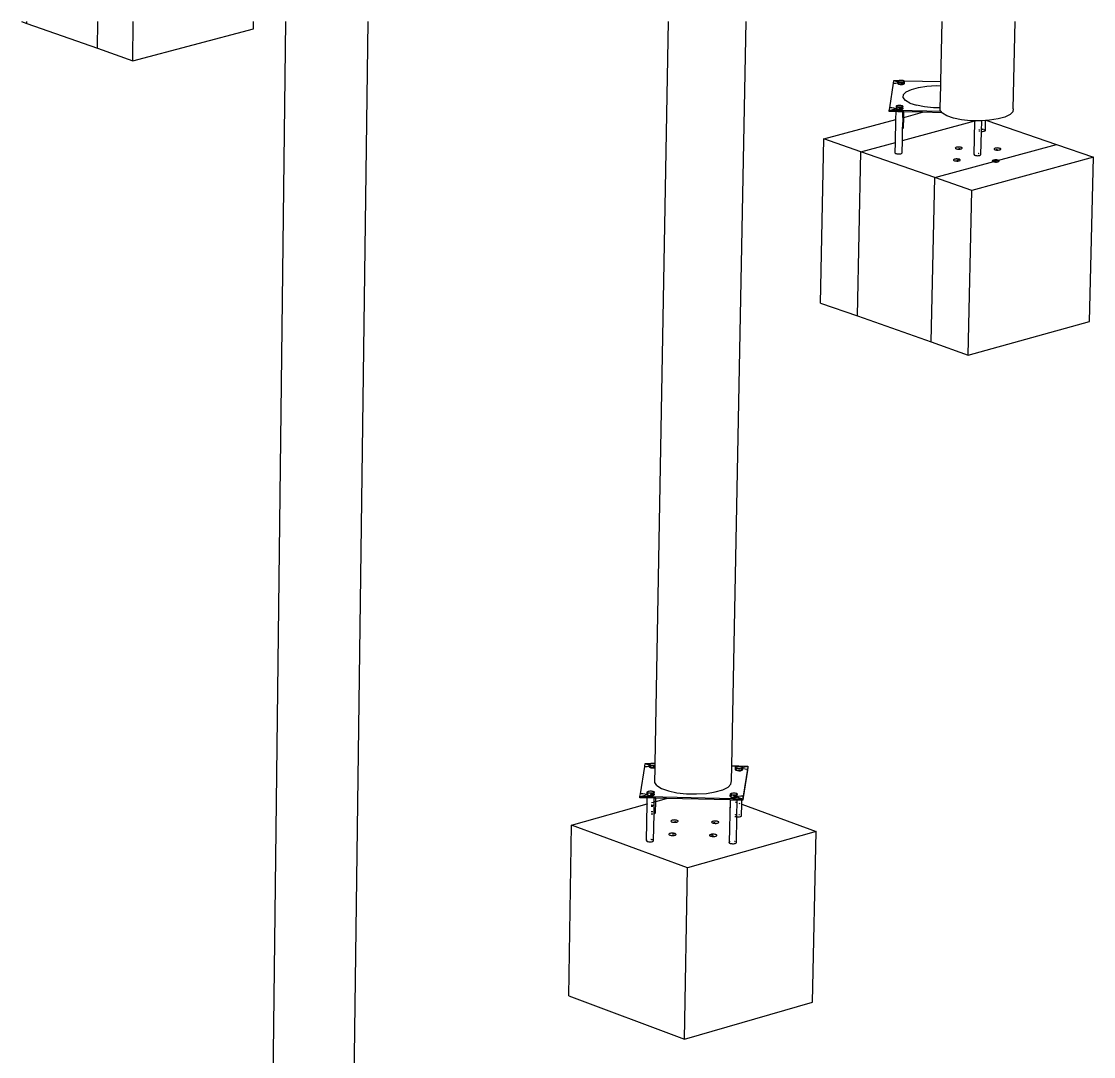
# Model space of a CAD drawing. Header units: inches. Extents: x -1925 to 2960, y -1726 to 1726.
# Drawn here: x 75.1 to 241.3, y 1565.5 to 1726 of the extents above; entities that cross this region are included whole.
import ezdxf

# ---------------------------------------------------------------- set-up
doc = ezdxf.new("R2010")
doc.units = ezdxf.units.IN
doc.header["$MEASUREMENT"] = 0

msp = doc.modelspace()

# ---------------------------------------------------------------- linework, layer by layer
for p, q in [((75.09, 1726.03), (75.93, 1725.73)), ((75.93, 1725.73), (75.93, 1726.03)), ((75.93, 1725.73), (86.87, 1721.87)), ((86.87, 1721.87), (86.91, 1726.03)), ((92.36, 1719.94), (92.42, 1726.03)), ((111.06, 1724.89), (111.08, 1726.03)), ((113.35, 1500.14), (116.05, 1726.03)), ((125.85, 1499.77), (128.85, 1726.03)), ((173.31, 1610.98), (175.39, 1726.03)), ((185.19, 1610.64), (187.41, 1726.03)), ((217.61, 1716.69), (217.82, 1726.03)), ((228.81, 1712.46), (229.13, 1726.03)), ((92.36, 1719.94), (111.06, 1724.89)), ((86.87, 1721.87), (92.36, 1719.94)), ((210.26, 1716.46), (210.33, 1716.87)), ((210.33, 1716.87), (211, 1716.85)), ((210.33, 1716.87), (211.2, 1716.56)), ((210.93, 1716.5), (210.94, 1716.78)), ((210.94, 1716.78), (210.96, 1716.82)), ((210.95, 1716.74), (210.94, 1716.78)), ((210.96, 1716.82), (211, 1716.85)), ((211, 1716.85), (211.02, 1716.86)), ((211.02, 1716.86), (211.1, 1716.89)), ((211.1, 1716.89), (211.21, 1716.91)), ((211.21, 1716.91), (211.34, 1716.93)), ((211.34, 1716.93), (211.47, 1716.93)), ((211.47, 1716.93), (211.6, 1716.92)), ((211.6, 1716.92), (211.72, 1716.9)), ((211.72, 1716.9), (211.82, 1716.87)), ((211.82, 1716.87), (211.9, 1716.84)), ((211.9, 1716.84), (211.91, 1716.83)), ((211.91, 1716.83), (217.61, 1716.69)), ((211.91, 1716.83), (211.95, 1716.8)), ((211.95, 1716.8), (211.96, 1716.76)), ((209.68, 1712.64), (210.26, 1716.46)), ((210.26, 1716.46), (210.61, 1716.46)), ((210.61, 1716.46), (210.93, 1716.5)), ((210.93, 1716.47), (210.91, 1716.43)), ((210.93, 1716.46), (210.91, 1716.42)), ((210.91, 1716.42), (210.92, 1716.38)), ((210.92, 1716.38), (210.97, 1716.34)), ((210.99, 1716.51), (210.93, 1716.47)), ((210.99, 1716.5), (210.93, 1716.47)), ((210.93, 1716.5), (210.94, 1716.5)), ((210.93, 1716.46), (210.93, 1716.5)), ((210.93, 1716.43), (210.95, 1716.47)), ((210.93, 1716.47), (210.93, 1716.46)), ((210.93, 1716.43), (210.93, 1716.46)), ((210.94, 1716.39), (210.93, 1716.43)), ((210.94, 1716.5), (211.02, 1716.51)), ((210.98, 1716.35), (210.94, 1716.39)), ((210.99, 1716.7), (210.95, 1716.74)), ((210.95, 1716.47), (211.01, 1716.51)), ((210.97, 1716.34), (211.05, 1716.31)), ((211.06, 1716.32), (210.98, 1716.35)), ((211.07, 1716.67), (210.99, 1716.7)), ((211.08, 1716.54), (210.99, 1716.51)), ((211.02, 1716.51), (210.99, 1716.5)), ((211.01, 1716.51), (211.04, 1716.52)), ((211.08, 1716.54), (211.02, 1716.51)), ((211.02, 1716.51), (211.04, 1716.52)), ((211.04, 1716.52), (211.23, 1716.56)), ((211.04, 1716.52), (211.09, 1716.54)), ((211.05, 1716.31), (211.15, 1716.28)), ((211.16, 1716.29), (211.06, 1716.32)), ((211.17, 1716.64), (211.07, 1716.67)), ((211.19, 1716.56), (211.08, 1716.54)), ((211.2, 1716.56), (211.08, 1716.54)), ((211.09, 1716.54), (211.2, 1716.56)), ((211.15, 1716.28), (211.28, 1716.26)), ((211.28, 1716.27), (211.16, 1716.29)), ((211.29, 1716.62), (211.17, 1716.64)), ((211.2, 1716.56), (211.19, 1716.56)), ((211.33, 1716.58), (211.2, 1716.56)), ((211.2, 1716.56), (211.21, 1716.56)), ((211.2, 1716.56), (211.2, 1716.56)), ((211.2, 1716.56), (211.21, 1716.56)), ((211.21, 1716.56), (211.25, 1716.56)), ((211.21, 1716.56), (211.22, 1716.56)), ((211.23, 1716.56), (211.25, 1716.56)), ((211.25, 1716.56), (211.4, 1716.62)), ((211.25, 1716.56), (211.32, 1716.57)), ((211.42, 1716.26), (211.28, 1716.27)), ((211.28, 1716.26), (211.41, 1716.25)), ((211.4, 1716.62), (211.29, 1716.62)), ((211.32, 1716.57), (211.46, 1716.57)), ((211.46, 1716.58), (211.33, 1716.58)), ((211.42, 1716.62), (211.4, 1716.62)), ((211.41, 1716.25), (211.42, 1716.26)), ((211.41, 1716.26), (211.55, 1716.26)), ((211.56, 1716.62), (211.42, 1716.62)), ((211.42, 1716.26), (211.44, 1716.41)), ((211.55, 1716.26), (211.42, 1716.26)), ((211.82, 1716.52), (211.44, 1716.42)), ((211.44, 1716.41), (211.95, 1716.4)), ((211.6, 1716.57), (211.46, 1716.58)), ((211.6, 1716.56), (211.46, 1716.57)), ((211.67, 1716.28), (211.55, 1716.26)), ((211.55, 1716.26), (211.68, 1716.27)), ((211.68, 1716.63), (211.56, 1716.62)), ((211.72, 1716.55), (211.6, 1716.57)), ((211.6, 1716.56), (211.72, 1716.55)), ((211.78, 1716.3), (211.67, 1716.28)), ((211.79, 1716.65), (211.68, 1716.63)), ((211.68, 1716.27), (211.8, 1716.29)), ((211.72, 1716.55), (211.72, 1716.55)), ((211.72, 1716.55), (211.82, 1716.52)), ((211.82, 1716.52), (211.72, 1716.55)), ((211.83, 1716.52), (211.72, 1716.55)), ((211.87, 1716.33), (211.78, 1716.3)), ((211.88, 1716.68), (211.79, 1716.65)), ((211.8, 1716.29), (211.88, 1716.33)), ((211.82, 1716.52), (211.89, 1716.48)), ((211.83, 1716.52), (211.82, 1716.52)), ((211.82, 1716.52), (211.82, 1716.52)), ((211.83, 1716.52), (211.82, 1716.52)), ((211.91, 1716.48), (211.83, 1716.52)), ((211.91, 1716.49), (211.83, 1716.52)), ((211.93, 1716.37), (211.87, 1716.33)), ((211.93, 1716.72), (211.88, 1716.68)), ((211.88, 1716.33), (211.94, 1716.36)), ((211.89, 1716.48), (211.94, 1716.45)), ((211.96, 1716.45), (211.91, 1716.49)), ((211.95, 1716.45), (211.91, 1716.48)), ((211.96, 1716.76), (211.93, 1716.72)), ((211.95, 1716.4), (211.93, 1716.37)), ((211.94, 1716.45), (211.95, 1716.41)), ((211.94, 1716.36), (211.96, 1716.4)), ((211.95, 1716.45), (211.96, 1716.76)), ((211.96, 1716.44), (211.95, 1716.45)), ((211.95, 1716.41), (211.95, 1716.45)), ((211.95, 1716.41), (211.95, 1716.4)), ((211.95, 1716.4), (211.96, 1716.4)), ((211.97, 1716.4), (211.96, 1716.45)), ((211.97, 1716.4), (211.96, 1716.44)), ((211.96, 1716.4), (211.97, 1716.4)), ((211.96, 1716.4), (211.97, 1716.4)), ((211.97, 1716.4), (211.97, 1716.4)), ((211.97, 1716.4), (211.97, 1716.4)), ((212.25, 1715.11), (213.04, 1715.48)), ((213.04, 1715.48), (214.12, 1715.78)), ((214.12, 1715.78), (215.42, 1715.98)), ((215.42, 1715.98), (216.86, 1716.07)), ((216.86, 1716.07), (217.59, 1716.06)), ((217.51, 1712.61), (217.59, 1716.06)), ((217.59, 1716.06), (217.61, 1716.69)), ((211.77, 1714.22), (211.82, 1714.68)), ((212.11, 1713.78), (211.77, 1714.22)), ((211.82, 1714.68), (212.25, 1715.11)), ((212.8, 1713.37), (212.11, 1713.78)), ((209.61, 1712.06), (209.62, 1712.23)), ((210.68, 1712.04), (209.61, 1712.06)), ((209.62, 1712.23), (209.68, 1712.64)), ((209.62, 1712.23), (210.6, 1712.5)), ((210.95, 1712.2), (209.62, 1712.23)), ((210.02, 1712.62), (209.68, 1712.64)), ((210.34, 1712.57), (210.02, 1712.62)), ((210.61, 1712.5), (210.34, 1712.57)), ((210.81, 1712.41), (210.61, 1712.5)), ((210.65, 1710.83), (210.68, 1712.04)), ((210.95, 1712.03), (210.68, 1712.04)), ((210.71, 1712.58), (210.69, 1712.54)), ((210.71, 1712.57), (210.69, 1712.53)), ((210.69, 1712.53), (210.7, 1712.49)), ((210.7, 1712.49), (210.75, 1712.45)), ((210.71, 1712.9), (210.74, 1712.94)), ((210.73, 1712.85), (210.71, 1712.9)), ((210.71, 1712.57), (210.71, 1712.9)), ((210.77, 1712.62), (210.71, 1712.58)), ((210.77, 1712.61), (210.71, 1712.58)), ((210.71, 1712.54), (210.73, 1712.58)), ((210.71, 1712.58), (210.71, 1712.57)), ((210.71, 1712.54), (210.71, 1712.57)), ((210.72, 1712.5), (210.71, 1712.54)), ((210.76, 1712.46), (210.72, 1712.5)), ((210.77, 1712.82), (210.73, 1712.85)), ((210.73, 1712.58), (210.79, 1712.62)), ((210.74, 1712.94), (210.79, 1712.97)), ((210.75, 1712.45), (210.83, 1712.42)), ((210.84, 1712.43), (210.76, 1712.46)), ((210.85, 1712.78), (210.77, 1712.82)), ((210.84, 1712.65), (210.77, 1712.62)), ((210.84, 1712.64), (210.77, 1712.61)), ((210.79, 1712.97), (210.88, 1713)), ((210.79, 1712.62), (210.84, 1712.64)), ((210.92, 1712.31), (210.81, 1712.41)), ((210.83, 1712.42), (210.93, 1712.39)), ((210.84, 1712.43), (210.94, 1712.4)), ((210.95, 1712.75), (210.85, 1712.78)), ((210.88, 1713), (210.99, 1713.02)), ((210.95, 1712.2), (210.92, 1712.31)), ((210.93, 1712.39), (211.06, 1712.37)), ((211.06, 1712.38), (210.94, 1712.4)), ((211.07, 1712.73), (210.95, 1712.75)), ((210.97, 1712.67), (210.95, 1712.66)), ((210.95, 1712.66), (210.98, 1712.67)), ((210.97, 1712.67), (210.95, 1712.67)), ((210.95, 1712.03), (210.95, 1712.2)), ((217.66, 1712.04), (210.95, 1712.2)), ((211.74, 1712.01), (210.95, 1712.03)), ((210.98, 1712.68), (210.97, 1712.67)), ((210.98, 1712.67), (210.97, 1712.67)), ((211.11, 1712.69), (210.98, 1712.68)), ((210.99, 1712.67), (210.98, 1712.67)), ((210.99, 1713.02), (211.12, 1713.04)), ((211.1, 1712.68), (210.99, 1712.67)), ((211.19, 1712.37), (211.06, 1712.38)), ((211.06, 1712.37), (211.19, 1712.36)), ((211.2, 1712.73), (211.07, 1712.73)), ((211.24, 1712.68), (211.1, 1712.68)), ((211.24, 1712.69), (211.11, 1712.69)), ((211.12, 1713.04), (211.25, 1713.04)), ((211.19, 1712.37), (211.22, 1712.52)), ((211.33, 1712.37), (211.19, 1712.37)), ((211.19, 1712.37), (211.33, 1712.37)), ((211.19, 1712.36), (211.33, 1712.36)), ((211.34, 1712.73), (211.2, 1712.73)), ((211.24, 1712.68), (211.22, 1712.52)), ((211.6, 1712.63), (211.22, 1712.53)), ((211.65, 1712.51), (211.22, 1712.52)), ((211.38, 1712.68), (211.24, 1712.69)), ((211.24, 1712.68), (211.38, 1712.68)), ((211.25, 1713.04), (211.38, 1713.03)), ((211.45, 1712.39), (211.33, 1712.37)), ((211.33, 1712.36), (211.46, 1712.38)), ((211.33, 1712.37), (211.46, 1712.38)), ((211.46, 1712.74), (211.34, 1712.73)), ((211.38, 1713.03), (211.5, 1713.01)), ((211.38, 1712.68), (211.5, 1712.66)), ((211.51, 1712.66), (211.38, 1712.68)), ((211.56, 1712.41), (211.45, 1712.39)), ((211.57, 1712.76), (211.46, 1712.74)), ((211.46, 1712.38), (211.58, 1712.4)), ((211.46, 1712.38), (211.58, 1712.4)), ((211.5, 1713.01), (211.61, 1712.99)), ((211.5, 1712.66), (211.6, 1712.63)), ((211.61, 1712.63), (211.51, 1712.66)), ((211.65, 1712.44), (211.56, 1712.41)), ((211.66, 1712.79), (211.57, 1712.76)), ((211.58, 1712.4), (211.67, 1712.44)), ((211.58, 1712.4), (211.66, 1712.43)), ((211.6, 1712.63), (211.65, 1712.6)), ((211.6, 1712.63), (211.6, 1712.63)), ((211.61, 1712.63), (211.6, 1712.63)), ((211.61, 1712.99), (211.68, 1712.95)), ((211.65, 1712.61), (211.61, 1712.63)), ((211.65, 1712.44), (211.71, 1712.48)), ((211.71, 1712.83), (211.66, 1712.79)), ((211.66, 1712.43), (211.72, 1712.47)), ((211.67, 1712.44), (211.72, 1712.47)), ((211.68, 1712.95), (211.73, 1712.91)), ((211.74, 1712.87), (211.71, 1712.83)), ((211.74, 1712.56), (211.71, 1712.58)), ((211.71, 1712.57), (211.72, 1712.56)), ((211.73, 1712.51), (211.71, 1712.51)), ((211.73, 1712.51), (211.71, 1712.48)), ((211.72, 1712.56), (211.73, 1712.52)), ((211.72, 1712.47), (211.75, 1712.51)), ((211.72, 1712.47), (211.75, 1712.51)), ((211.72, 1711.12), (211.74, 1712.01)), ((211.73, 1712.91), (211.74, 1712.87)), ((211.73, 1712.52), (211.74, 1712.87)), ((211.73, 1712.52), (211.73, 1712.51)), ((211.73, 1712.51), (211.75, 1712.51)), ((211.75, 1712.51), (211.74, 1712.56)), ((211.87, 1712.01), (211.74, 1712.01)), ((211.75, 1712.51), (211.75, 1712.51)), ((211.75, 1712.51), (211.75, 1712.51)), ((211.85, 1711.15), (211.87, 1712.01)), ((211.85, 1711.15), (214.76, 1711.94)), ((214.76, 1711.94), (211.87, 1712.01)), ((212.8, 1713.37), (213.81, 1713.03)), ((215.07, 1712.78), (213.81, 1713.03)), ((217.79, 1711.86), (214.76, 1711.94)), ((216.49, 1712.63), (215.07, 1712.78)), ((217.51, 1712.61), (216.49, 1712.63)), ((217.51, 1712.24), (217.51, 1712.61)), ((217.66, 1712.04), (217.51, 1712.24)), ((217.79, 1711.86), (217.66, 1712.04)), ((217.84, 1711.79), (217.79, 1711.86)), ((218.54, 1711.38), (217.84, 1711.79)), ((228.76, 1712.01), (228.33, 1711.58)), ((228.81, 1712.46), (228.76, 1712.01)), ((228.77, 1712.51), (228.81, 1712.46)), ((199.49, 1707.82), (210.65, 1710.83)), ((210.57, 1707.28), (210.65, 1710.83)), ((211.64, 1707.57), (222.87, 1710.6)), ((211.72, 1711.12), (211.69, 1709.64)), ((211.72, 1711.12), (211.85, 1711.15)), ((211.82, 1709.53), (211.85, 1711.15)), ((219.55, 1711.04), (218.54, 1711.38)), ((220.81, 1710.79), (219.55, 1711.04)), ((222.23, 1710.64), (220.81, 1710.79)), ((222.88, 1710.63), (222.23, 1710.64)), ((222.75, 1705.39), (222.87, 1710.5)), ((222.87, 1710.6), (222.88, 1710.63)), ((222.87, 1710.6), (222.94, 1710.62)), ((222.87, 1710.5), (222.87, 1710.6)), ((222.9, 1710.54), (222.87, 1710.5)), ((223.72, 1710.61), (222.88, 1710.63)), ((222.93, 1710.57), (222.9, 1710.54)), ((223.94, 1710.62), (223.72, 1710.61)), ((223.9, 1708.97), (223.94, 1710.62)), ((224.54, 1710.66), (223.94, 1710.62)), ((224.51, 1709.12), (224.54, 1710.66)), ((224.76, 1710.67), (224.54, 1710.66)), ((225.16, 1710.7), (224.76, 1710.67)), ((224.76, 1710.67), (235.53, 1706.95)), ((226.47, 1710.9), (225.16, 1710.7)), ((227.55, 1711.2), (226.47, 1710.9)), ((228.33, 1711.58), (227.55, 1711.2)), ((211.64, 1707.57), (211.68, 1709.43)), ((211.68, 1709.43), (211.69, 1709.64)), ((211.68, 1709.43), (211.73, 1709.45)), ((211.76, 1709.61), (211.69, 1709.64)), ((211.73, 1709.45), (211.79, 1709.49)), ((211.81, 1709.57), (211.76, 1709.61)), ((211.79, 1709.49), (211.82, 1709.53)), ((211.82, 1709.53), (211.81, 1709.57)), ((223.53, 1709.23), (223.49, 1709.2)), ((223.49, 1709.08), (223.51, 1709.06)), ((223.51, 1709.06), (223.59, 1709.03)), ((223.62, 1709.26), (223.53, 1709.23)), ((223.59, 1709.03), (223.62, 1709.02)), ((223.62, 1709.26), (223.62, 1709.26)), ((223.82, 1705.36), (223.9, 1708.97)), ((223.88, 1708.98), (223.9, 1708.97)), ((223.9, 1708.97), (223.95, 1708.97)), ((223.95, 1708.97), (224.09, 1708.97)), ((224, 1709.3), (223.96, 1709.29)), ((224.14, 1709.29), (224, 1709.3)), ((224.09, 1708.97), (224.22, 1708.99)), ((224.23, 1709.27), (224.14, 1709.29)), ((224.22, 1708.99), (224.34, 1709.01)), ((224.37, 1709.24), (224.34, 1709.25)), ((224.34, 1709.01), (224.42, 1709.04)), ((224.45, 1709.2), (224.37, 1709.24)), ((224.42, 1709.04), (224.48, 1709.08)), ((224.49, 1709.16), (224.45, 1709.2)), ((224.48, 1709.08), (224.51, 1709.12)), ((224.51, 1709.12), (224.49, 1709.16)), ((198.97, 1682.37), (199.49, 1707.82)), ((205.21, 1705.83), (199.49, 1707.82)), ((205.21, 1705.83), (210.57, 1707.28)), ((210.54, 1705.65), (210.57, 1707.28)), ((211.6, 1705.63), (211.64, 1707.57)), ((216.68, 1701.84), (235.53, 1706.95)), ((235.53, 1706.95), (241.28, 1704.96)), ((204.67, 1680.36), (205.21, 1705.83)), ((216.68, 1701.84), (205.21, 1705.83)), ((210.55, 1705.61), (210.54, 1705.65)), ((210.55, 1705.61), (210.6, 1705.57)), ((210.6, 1705.57), (210.68, 1705.53)), ((210.68, 1705.53), (210.78, 1705.51)), ((210.78, 1705.51), (210.91, 1705.49)), ((210.91, 1705.49), (211.04, 1705.48)), ((211.04, 1705.48), (211.18, 1705.48)), ((211.18, 1705.48), (211.31, 1705.49)), ((211.31, 1705.49), (211.43, 1705.52)), ((211.43, 1705.52), (211.51, 1705.55)), ((211.51, 1705.55), (211.57, 1705.59)), ((211.57, 1705.59), (211.6, 1705.63)), ((219.87, 1706.44), (219.84, 1706.4)), ((219.84, 1706.4), (219.86, 1706.36)), ((219.86, 1706.36), (219.9, 1706.32)), ((219.93, 1706.48), (219.87, 1706.44)), ((219.9, 1706.32), (219.98, 1706.28)), ((220.02, 1706.51), (219.93, 1706.48)), ((219.98, 1706.28), (220.09, 1706.25)), ((220.13, 1706.54), (220.02, 1706.51)), ((220.09, 1706.25), (220.21, 1706.23)), ((220.26, 1706.55), (220.13, 1706.54)), ((220.21, 1706.23), (220.35, 1706.23)), ((220.4, 1706.55), (220.26, 1706.55)), ((220.35, 1706.23), (220.49, 1706.23)), ((220.37, 1706.39), (220.73, 1706.26)), ((220.53, 1706.54), (220.4, 1706.55)), ((220.49, 1706.23), (220.62, 1706.24)), ((220.66, 1706.52), (220.53, 1706.54)), ((220.62, 1706.24), (220.73, 1706.26)), ((220.77, 1706.49), (220.66, 1706.52)), ((220.73, 1706.26), (220.82, 1706.3)), ((220.84, 1706.46), (220.77, 1706.49)), ((220.82, 1706.3), (220.88, 1706.33)), ((220.89, 1706.42), (220.84, 1706.46)), ((220.88, 1706.33), (220.9, 1706.37)), ((220.9, 1706.37), (220.89, 1706.42)), ((222.78, 1705.43), (222.75, 1705.39)), ((222.75, 1705.39), (222.77, 1705.35)), ((222.77, 1705.35), (222.81, 1705.31)), ((222.82, 1705.46), (222.78, 1705.43)), ((222.81, 1705.31), (222.89, 1705.27)), ((222.89, 1705.27), (223, 1705.24)), ((223, 1705.24), (223.12, 1705.22)), ((223.12, 1705.22), (223.26, 1705.21)), ((223.26, 1705.21), (223.4, 1705.22)), ((223.4, 1705.22), (223.53, 1705.23)), ((223.45, 1705.53), (223.41, 1705.53)), ((223.54, 1705.52), (223.45, 1705.53)), ((223.53, 1705.23), (223.64, 1705.25)), ((223.64, 1705.25), (223.73, 1705.28)), ((223.73, 1705.28), (223.79, 1705.32)), ((223.8, 1705.41), (223.79, 1705.42)), ((223.79, 1705.32), (223.82, 1705.36)), ((223.82, 1705.36), (223.8, 1705.41)), ((225.88, 1706.3), (225.85, 1706.26)), ((225.85, 1706.26), (225.86, 1706.21)), ((225.86, 1706.21), (225.91, 1706.17)), ((225.94, 1706.34), (225.88, 1706.3)), ((225.91, 1706.17), (225.99, 1706.14)), ((226.02, 1706.37), (225.94, 1706.34)), ((225.99, 1706.14), (226.38, 1706.24)), ((225.99, 1706.14), (226.1, 1706.11)), ((226.14, 1706.39), (226.02, 1706.37)), ((226.1, 1706.11), (226.22, 1706.09)), ((226.27, 1706.4), (226.14, 1706.39)), ((226.22, 1706.09), (226.36, 1706.08)), ((226.41, 1706.41), (226.27, 1706.4)), ((226.36, 1706.08), (226.5, 1706.08)), ((226.54, 1706.4), (226.41, 1706.41)), ((226.5, 1706.08), (226.63, 1706.1)), ((226.67, 1706.38), (226.54, 1706.4)), ((226.63, 1706.1), (226.74, 1706.12)), ((226.77, 1706.35), (226.67, 1706.38)), ((226.74, 1706.12), (226.83, 1706.15)), ((226.85, 1706.31), (226.77, 1706.35)), ((226.83, 1706.15), (226.89, 1706.19)), ((226.9, 1706.27), (226.85, 1706.31)), ((226.89, 1706.19), (226.91, 1706.23)), ((226.91, 1706.23), (226.9, 1706.27)), ((219.6, 1704.6), (219.57, 1704.55)), ((219.57, 1704.55), (219.58, 1704.51)), ((219.58, 1704.51), (219.63, 1704.47)), ((219.65, 1704.63), (219.6, 1704.6)), ((219.63, 1704.47), (219.71, 1704.43)), ((219.74, 1704.66), (219.65, 1704.63)), ((219.71, 1704.43), (219.82, 1704.41)), ((219.86, 1704.69), (219.74, 1704.66)), ((219.82, 1704.41), (219.94, 1704.39)), ((219.99, 1704.7), (219.86, 1704.69)), ((219.94, 1704.39), (220.08, 1704.38)), ((220.13, 1704.7), (219.99, 1704.7)), ((220.08, 1704.38), (220.22, 1704.38)), ((220.1, 1704.54), (220.49, 1704.65)), ((220.26, 1704.69), (220.13, 1704.7)), ((220.22, 1704.38), (220.35, 1704.39)), ((220.39, 1704.68), (220.26, 1704.69)), ((220.35, 1704.39), (220.46, 1704.42)), ((220.49, 1704.65), (220.39, 1704.68)), ((220.46, 1704.42), (220.55, 1704.45)), ((220.57, 1704.61), (220.49, 1704.65)), ((220.55, 1704.45), (220.61, 1704.49)), ((220.62, 1704.57), (220.57, 1704.61)), ((220.61, 1704.49), (220.63, 1704.53)), ((220.63, 1704.53), (220.62, 1704.57)), ((241.28, 1704.96), (222.43, 1699.83)), ((225.61, 1704.45), (225.59, 1704.41)), ((225.59, 1704.41), (225.6, 1704.37)), ((225.6, 1704.37), (225.64, 1704.32)), ((225.67, 1704.49), (225.61, 1704.45)), ((225.64, 1704.32), (225.72, 1704.29)), ((225.76, 1704.52), (225.67, 1704.49)), ((225.72, 1704.29), (225.83, 1704.26)), ((225.87, 1704.54), (225.76, 1704.52)), ((225.76, 1704.52), (226.12, 1704.39)), ((225.83, 1704.26), (225.96, 1704.24)), ((226, 1704.56), (225.87, 1704.54)), ((225.96, 1704.24), (226.09, 1704.23)), ((226.14, 1704.56), (226, 1704.56)), ((226.09, 1704.23), (226.23, 1704.23)), ((226.28, 1704.55), (226.14, 1704.56)), ((226.23, 1704.23), (226.36, 1704.25)), ((226.4, 1704.53), (226.28, 1704.55)), ((226.36, 1704.25), (226.47, 1704.27)), ((226.51, 1704.5), (226.4, 1704.53)), ((226.47, 1704.27), (226.56, 1704.3)), ((226.59, 1704.47), (226.51, 1704.5)), ((226.56, 1704.3), (226.62, 1704.34)), ((226.63, 1704.42), (226.59, 1704.47)), ((226.62, 1704.34), (226.65, 1704.38)), ((226.65, 1704.38), (226.63, 1704.42)), ((240.65, 1679.48), (241.28, 1704.96)), ((216.11, 1676.33), (216.68, 1701.84)), ((222.43, 1699.83), (216.68, 1701.84)), ((221.85, 1674.3), (222.43, 1699.83)), ((198.97, 1682.37), (204.67, 1680.36)), ((204.67, 1680.36), (216.11, 1676.33)), ((221.85, 1674.3), (240.65, 1679.48)), ((216.11, 1676.33), (221.85, 1674.3)), ((171.03, 1606.3), (171.72, 1610.53)), ((171.72, 1610.53), (171.79, 1610.98)), ((171.72, 1610.53), (172.08, 1610.53)), ((171.79, 1610.98), (172.54, 1610.96)), ((171.79, 1610.98), (172.7, 1610.64)), ((172.08, 1610.53), (172.42, 1610.57)), ((172.41, 1610.53), (172.39, 1610.49)), ((172.39, 1610.49), (172.41, 1610.44)), ((172.42, 1610.54), (172.4, 1610.5)), ((172.41, 1610.53), (172.42, 1610.57)), ((172.41, 1610.5), (172.44, 1610.54)), ((172.42, 1610.54), (172.41, 1610.53)), ((172.41, 1610.5), (172.41, 1610.53)), ((172.43, 1610.45), (172.41, 1610.5)), ((172.41, 1610.44), (172.45, 1610.4)), ((172.42, 1610.86), (172.45, 1610.91)), ((172.43, 1610.82), (172.42, 1610.86)), ((172.42, 1610.57), (172.42, 1610.86)), ((172.48, 1610.58), (172.42, 1610.54)), ((172.48, 1610.58), (172.42, 1610.54)), ((172.42, 1610.57), (172.43, 1610.57)), ((172.48, 1610.78), (172.43, 1610.82)), ((172.43, 1610.57), (172.51, 1610.59)), ((172.47, 1610.41), (172.43, 1610.45)), ((172.44, 1610.54), (172.5, 1610.58)), ((172.45, 1610.91), (172.51, 1610.95)), ((172.56, 1610.74), (172.48, 1610.78)), ((172.58, 1610.62), (172.48, 1610.58)), ((172.51, 1610.59), (172.48, 1610.58)), ((172.5, 1610.58), (172.54, 1610.59)), ((172.51, 1610.95), (172.54, 1610.96)), ((172.58, 1610.61), (172.51, 1610.59)), ((172.51, 1610.59), (172.54, 1610.59)), ((172.54, 1610.96), (172.6, 1610.98)), ((172.54, 1610.59), (172.73, 1610.63)), ((172.54, 1610.59), (172.59, 1610.61)), ((172.67, 1610.71), (172.56, 1610.74)), ((172.7, 1610.64), (172.58, 1610.61)), ((172.7, 1610.64), (172.58, 1610.62)), ((172.59, 1610.61), (172.71, 1610.64)), ((172.6, 1610.98), (172.71, 1611.01)), ((172.79, 1610.69), (172.67, 1610.71)), ((172.79, 1610.65), (172.7, 1610.64)), ((172.71, 1610.64), (172.7, 1610.64)), ((172.7, 1610.64), (172.7, 1610.64)), ((172.7, 1610.64), (172.72, 1610.64)), ((172.71, 1611.01), (172.85, 1611.02)), ((172.71, 1610.64), (172.72, 1610.64)), ((172.72, 1610.64), (172.76, 1610.64)), ((172.72, 1610.64), (172.73, 1610.64)), ((172.73, 1610.63), (172.76, 1610.64)), ((172.76, 1610.64), (172.79, 1610.66)), ((172.76, 1610.64), (172.79, 1610.65)), ((172.93, 1610.68), (172.79, 1610.69)), ((172.85, 1611.02), (172.99, 1611.02)), ((172.92, 1610.31), (172.95, 1610.48)), ((173.07, 1610.68), (172.93, 1610.68)), ((172.98, 1610.66), (172.93, 1610.66)), ((172.98, 1610.65), (172.93, 1610.65)), ((173.3, 1610.58), (172.95, 1610.48)), ((172.95, 1610.48), (173.3, 1610.47)), ((173.12, 1610.65), (172.98, 1610.66)), ((173.12, 1610.64), (172.98, 1610.65)), ((172.99, 1611.02), (173.13, 1611.01)), ((173.2, 1610.69), (173.07, 1610.68)), ((173.26, 1610.63), (173.12, 1610.65)), ((173.12, 1610.64), (173.25, 1610.62)), ((173.13, 1611.01), (173.25, 1610.99)), ((173.31, 1610.72), (173.2, 1610.69)), ((173.25, 1610.99), (173.31, 1610.98)), ((173.25, 1610.62), (173.25, 1610.62)), ((173.25, 1610.62), (173.3, 1610.61)), ((173.3, 1610.61), (173.25, 1610.62)), ((173.3, 1610.62), (173.26, 1610.63)), ((173.3, 1610.61), (173.31, 1610.72)), ((173.3, 1610.61), (173.3, 1610.61)), ((173.3, 1610.47), (173.3, 1610.61)), ((173.3, 1610.35), (173.3, 1610.47)), ((173.31, 1610.72), (173.31, 1610.98)), ((185.14, 1608.3), (185.19, 1610.64)), ((185.19, 1610.64), (186.29, 1610.61)), ((185.77, 1610.41), (185.8, 1610.45)), ((185.8, 1610.45), (185.86, 1610.49)), ((185.86, 1610.49), (185.95, 1610.53)), ((185.95, 1610.53), (186.06, 1610.55)), ((186.06, 1610.55), (186.2, 1610.57)), ((186.2, 1610.57), (186.3, 1610.57)), ((186.29, 1610.61), (186.3, 1610.57)), ((186.29, 1610.61), (187.7, 1610.58)), ((186.3, 1610.57), (186.34, 1610.57)), ((186.34, 1610.57), (186.48, 1610.56)), ((186.48, 1610.56), (186.6, 1610.54)), ((186.6, 1610.54), (186.71, 1610.51)), ((186.71, 1610.51), (186.79, 1610.47)), ((186.79, 1610.47), (186.84, 1610.43)), ((186.83, 1610.34), (187.67, 1610.58)), ((186.84, 1610.43), (186.85, 1610.38)), ((187.7, 1610.58), (187.67, 1610.4)), ((187.69, 1610.4), (187.7, 1610.58)), ((172.45, 1610.4), (172.54, 1610.36)), ((172.55, 1610.37), (172.47, 1610.41)), ((172.54, 1610.36), (172.65, 1610.33)), ((172.66, 1610.34), (172.55, 1610.37)), ((172.65, 1610.33), (172.78, 1610.31)), ((172.79, 1610.32), (172.66, 1610.34)), ((172.78, 1610.31), (172.92, 1610.3)), ((172.79, 1610.32), (172.92, 1610.31)), ((173.06, 1610.31), (172.92, 1610.31)), ((172.92, 1610.3), (172.92, 1610.31)), ((172.92, 1610.3), (173.07, 1610.3)), ((173.2, 1610.32), (173.06, 1610.31)), ((173.07, 1610.3), (173.21, 1610.32)), ((173.3, 1610.35), (173.2, 1610.32)), ((173.21, 1610.32), (173.3, 1610.34)), ((173.26, 1608.05), (173.3, 1610.35)), ((185.77, 1610.07), (185.75, 1610.04)), ((185.78, 1610.36), (185.77, 1610.41)), ((185.77, 1610.07), (185.77, 1610.41)), ((185.77, 1610.04), (185.79, 1610.08)), ((185.77, 1610.04), (185.77, 1610.07)), ((185.78, 1609.99), (185.77, 1610.04)), ((185.83, 1610.32), (185.78, 1610.36)), ((185.82, 1609.95), (185.78, 1609.99)), ((185.83, 1610.13), (185.79, 1610.1)), ((185.79, 1610.08), (185.85, 1610.12)), ((185.9, 1609.91), (185.82, 1609.95)), ((185.91, 1610.28), (185.83, 1610.32)), ((185.93, 1610.16), (185.83, 1610.13)), ((185.85, 1610.12), (185.94, 1610.16)), ((186.01, 1609.88), (185.9, 1609.91)), ((186.02, 1610.25), (185.91, 1610.28)), ((186.05, 1610.19), (185.93, 1610.16)), ((185.94, 1610.16), (186.06, 1610.18)), ((186.14, 1609.86), (186.01, 1609.88)), ((186.14, 1610.23), (186.02, 1610.25)), ((186.19, 1610.2), (186.05, 1610.19)), ((186.06, 1610.18), (186.19, 1610.2)), ((186.28, 1610.22), (186.14, 1610.23)), ((186.28, 1609.85), (186.14, 1609.86)), ((186.19, 1610.2), (186.33, 1610.2)), ((186.33, 1610.2), (186.19, 1610.2)), ((186.27, 1609.85), (186.42, 1609.85)), ((186.42, 1610.22), (186.28, 1610.22)), ((186.42, 1609.85), (186.28, 1609.85)), ((186.55, 1610.1), (186.3, 1610.03)), ((186.33, 1610.2), (186.4, 1610.22)), ((186.33, 1610.2), (186.47, 1610.19)), ((186.47, 1610.19), (186.33, 1610.2)), ((186.56, 1610.24), (186.42, 1610.22)), ((186.55, 1609.87), (186.42, 1609.85)), ((186.42, 1609.85), (186.56, 1609.86)), ((186.47, 1610.19), (186.55, 1610.18)), ((186.55, 1610.18), (186.47, 1610.19)), ((186.55, 1609.87), (186.66, 1609.89)), ((186.67, 1610.26), (186.56, 1610.24)), ((186.56, 1609.86), (186.68, 1609.89)), ((186.76, 1609.93), (186.66, 1609.89)), ((186.69, 1610.27), (186.67, 1610.26)), ((186.72, 1610.14), (186.67, 1610.16)), ((186.67, 1610.15), (186.7, 1610.14)), ((186.7, 1610.14), (186.67, 1610.13)), ((186.68, 1609.89), (186.77, 1609.92)), ((186.76, 1610.3), (186.69, 1610.27)), ((186.69, 1610.27), (186.76, 1610.25)), ((186.7, 1610.14), (186.76, 1610.11)), ((186.72, 1610.14), (186.7, 1610.14)), ((186.76, 1610.12), (186.72, 1610.14)), ((186.82, 1610.34), (186.76, 1610.3)), ((186.76, 1609.93), (186.82, 1609.97)), ((186.77, 1609.92), (186.83, 1609.97)), ((186.85, 1610.38), (186.82, 1610.34)), ((186.82, 1610.23), (186.85, 1610.23)), ((186.84, 1610.06), (186.82, 1610.09)), ((186.82, 1610.07), (186.83, 1610.06)), ((186.84, 1610.01), (186.82, 1609.97)), ((186.83, 1610.06), (186.84, 1610.01)), ((186.83, 1609.97), (186.86, 1610.01)), ((186.84, 1610.06), (186.85, 1610.23)), ((186.85, 1610.06), (186.84, 1610.06)), ((186.84, 1610.01), (186.84, 1610.06)), ((186.85, 1610.23), (186.85, 1610.38)), ((186.85, 1610.23), (186.93, 1610.2)), ((186.86, 1610.01), (186.85, 1610.06)), ((186.93, 1610.2), (187.26, 1610.15)), ((187.62, 1610.12), (186.96, 1605.9)), ((187.62, 1609.95), (186.96, 1605.72)), ((187.26, 1610.15), (187.62, 1610.12)), ((187.69, 1610.4), (187.62, 1609.95)), ((187.67, 1610.4), (187.62, 1610.12)), ((187.62, 1609.95), (187.62, 1610.12)), ((187.67, 1610.4), (187.69, 1610.4)), ((173.6, 1607.56), (173.26, 1608.05)), ((173.6, 1607.56), (174.33, 1607.11)), ((174.33, 1607.11), (175.38, 1606.73)), ((183.79, 1606.91), (184.62, 1607.33)), ((184.62, 1607.33), (185.08, 1607.8)), ((185.08, 1607.8), (185.14, 1608.3)), ((170.95, 1605.85), (171.03, 1606.3)), ((170.95, 1605.85), (171.99, 1606.14)), ((172.36, 1605.81), (170.95, 1605.85)), ((170.95, 1605.67), (170.95, 1605.85)), ((172.07, 1605.64), (170.95, 1605.67)), ((171.39, 1606.28), (171.03, 1606.3)), ((171.72, 1606.22), (171.39, 1606.28)), ((172, 1606.15), (171.72, 1606.22)), ((172.21, 1606.05), (172, 1606.15)), ((172.06, 1604.72), (172.07, 1605.64)), ((172.35, 1605.64), (172.07, 1605.64)), ((172.11, 1606.24), (172.08, 1606.19)), ((172.1, 1606.22), (172.08, 1606.18)), ((172.08, 1606.18), (172.1, 1606.14)), ((172.1, 1606.22), (172.11, 1606.56)), ((172.1, 1606.19), (172.13, 1606.23)), ((172.11, 1606.23), (172.1, 1606.22)), ((172.1, 1606.19), (172.1, 1606.22)), ((172.11, 1606.14), (172.1, 1606.19)), ((172.1, 1606.14), (172.14, 1606.09)), ((172.11, 1606.56), (172.14, 1606.6)), ((172.12, 1606.51), (172.11, 1606.56)), ((172.17, 1606.28), (172.11, 1606.24)), ((172.17, 1606.27), (172.11, 1606.23)), ((172.16, 1606.1), (172.11, 1606.14)), ((172.17, 1606.47), (172.12, 1606.51)), ((172.13, 1606.23), (172.19, 1606.27)), ((172.14, 1606.6), (172.2, 1606.64)), ((172.14, 1606.09), (172.23, 1606.05)), ((172.24, 1606.06), (172.16, 1606.1)), ((172.25, 1606.43), (172.17, 1606.47)), ((172.25, 1606.3), (172.17, 1606.27)), ((172.25, 1606.3), (172.17, 1606.28)), ((172.19, 1606.27), (172.25, 1606.29)), ((172.2, 1606.64), (172.29, 1606.68)), ((172.33, 1605.93), (172.21, 1606.05)), ((172.23, 1606.05), (172.34, 1606.02)), ((172.24, 1606.06), (172.35, 1606.03)), ((172.36, 1606.4), (172.25, 1606.43)), ((172.29, 1606.68), (172.4, 1606.7)), ((172.36, 1605.81), (172.33, 1605.93)), ((172.34, 1606.02), (172.47, 1606)), ((172.35, 1606.03), (172.48, 1606.01)), ((172.35, 1605.64), (172.36, 1605.81)), ((173.19, 1605.61), (172.35, 1605.64)), ((172.48, 1606.38), (172.36, 1606.4)), ((185.49, 1605.48), (172.36, 1605.81)), ((172.4, 1606.7), (172.54, 1606.72)), ((172.47, 1606), (172.61, 1605.99)), ((172.62, 1606.37), (172.48, 1606.38)), ((172.48, 1606.01), (172.61, 1606)), ((172.54, 1606.72), (172.68, 1606.72)), ((172.61, 1606), (172.64, 1606.17)), ((172.75, 1606), (172.61, 1606)), ((172.61, 1606), (172.76, 1606)), ((172.61, 1605.99), (172.76, 1605.99)), ((172.76, 1606.37), (172.62, 1606.37)), ((172.67, 1606.36), (172.62, 1606.35)), ((172.67, 1606.35), (172.62, 1606.35)), ((172.67, 1606.35), (172.64, 1606.17)), ((173.01, 1606.28), (172.64, 1606.18)), ((173.01, 1606.16), (172.64, 1606.17)), ((172.82, 1606.35), (172.67, 1606.36)), ((172.67, 1606.35), (172.81, 1606.34)), ((172.68, 1606.72), (172.82, 1606.71)), ((172.89, 1606.02), (172.75, 1606)), ((172.89, 1606.39), (172.76, 1606.37)), ((172.76, 1605.99), (172.9, 1606.01)), ((172.76, 1606), (172.9, 1606.01)), ((172.81, 1606.34), (172.94, 1606.32)), ((172.82, 1606.71), (172.94, 1606.69)), ((172.95, 1606.32), (172.82, 1606.35)), ((173.01, 1606.41), (172.89, 1606.39)), ((173, 1606.04), (172.89, 1606.02)), ((172.9, 1606.01), (173.02, 1606.04)), ((172.9, 1606.01), (173.02, 1606.03)), ((172.94, 1606.69), (173.05, 1606.66)), ((172.94, 1606.32), (173.01, 1606.3)), ((173.01, 1606.31), (172.95, 1606.32)), ((173, 1606.04), (173.1, 1606.08)), ((173.1, 1606.45), (173.01, 1606.41)), ((173.02, 1606.03), (173.11, 1606.07)), ((173.02, 1606.04), (173.11, 1606.07)), ((173.05, 1606.66), (173.13, 1606.62)), ((173.16, 1606.49), (173.1, 1606.45)), ((173.14, 1606.25), (173.1, 1606.27)), ((173.1, 1606.26), (173.12, 1606.25)), ((173.18, 1606.16), (173.1, 1606.16)), ((173.16, 1606.12), (173.1, 1606.08)), ((173.11, 1606.07), (173.17, 1606.12)), ((173.11, 1606.07), (173.17, 1606.11)), ((173.12, 1606.25), (173.17, 1606.21)), ((173.13, 1606.62), (173.18, 1606.58)), ((173.19, 1606.21), (173.14, 1606.25)), ((173.19, 1606.53), (173.16, 1606.49)), ((173.18, 1606.16), (173.16, 1606.12)), ((173.17, 1606.21), (173.18, 1606.16)), ((173.17, 1606.11), (173.2, 1606.16)), ((173.17, 1606.12), (173.2, 1606.16)), ((173.18, 1606.58), (173.19, 1606.53)), ((173.18, 1606.16), (173.19, 1606.53)), ((173.18, 1606.16), (173.18, 1606.16)), ((173.18, 1606.16), (173.2, 1606.16)), ((173.18, 1605.03), (173.19, 1605.61)), ((173.2, 1606.16), (173.19, 1606.21)), ((173.42, 1605.61), (173.19, 1605.61)), ((173.2, 1606.16), (173.2, 1606.16)), ((173.2, 1606.16), (173.2, 1606.16)), ((173.41, 1605.1), (173.42, 1605.61)), ((173.41, 1605.1), (175.07, 1605.57)), ((175.07, 1605.57), (173.42, 1605.61)), ((184.93, 1605.32), (175.07, 1605.57)), ((175.38, 1606.73), (176.7, 1606.45)), ((176.7, 1606.45), (178.19, 1606.29)), ((178.19, 1606.29), (179.75, 1606.26)), ((179.75, 1606.26), (181.27, 1606.35)), ((181.27, 1606.35), (182.65, 1606.58)), ((182.65, 1606.58), (183.79, 1606.91)), ((184.94, 1605.89), (184.95, 1605.85)), ((184.98, 1605.93), (184.95, 1605.89)), ((184.95, 1605.85), (185, 1605.8)), ((184.97, 1605.89), (184.98, 1606.26)), ((184.97, 1605.89), (185, 1605.93)), ((184.98, 1605.84), (184.97, 1605.89)), ((184.98, 1606.26), (185, 1606.3)), ((184.99, 1606.21), (184.98, 1606.26)), ((185.04, 1605.98), (184.98, 1605.93)), ((185.03, 1605.8), (184.98, 1605.84)), ((185.04, 1606.17), (184.99, 1606.21)), ((185, 1606.3), (185.06, 1606.34)), ((185, 1605.93), (185.06, 1605.97)), ((185, 1605.8), (185.09, 1605.76)), ((185.11, 1605.76), (185.03, 1605.8)), ((185.12, 1606.13), (185.04, 1606.17)), ((185.13, 1606.01), (185.04, 1605.98)), ((185.06, 1606.34), (185.15, 1606.38)), ((185.06, 1605.97), (185.15, 1606.01)), ((185.09, 1605.76), (185.2, 1605.73)), ((185.22, 1605.73), (185.11, 1605.76)), ((185.22, 1606.1), (185.12, 1606.13)), ((185.22, 1606.03), (185.13, 1606.01)), ((185.15, 1606.38), (185.27, 1606.4)), ((185.15, 1606.01), (185.22, 1606.02)), ((185.2, 1605.73), (185.33, 1605.71)), ((185.35, 1606.08), (185.22, 1606.1)), ((185.22, 1605.73), (185.34, 1605.71)), ((185.27, 1606.4), (185.4, 1606.41)), ((185.33, 1605.71), (185.47, 1605.7)), ((185.48, 1605.7), (185.34, 1605.71)), ((185.49, 1606.07), (185.35, 1606.08)), ((185.39, 1606.05), (185.35, 1606.05)), ((185.39, 1606.04), (185.35, 1606.04)), ((185.39, 1606.04), (185.54, 1606.05)), ((185.54, 1606.05), (185.39, 1606.05)), ((185.4, 1606.41), (185.54, 1606.42)), ((185.47, 1605.7), (185.48, 1605.7)), ((185.48, 1605.7), (185.51, 1605.87)), ((185.62, 1605.7), (185.48, 1605.7)), ((185.48, 1605.69), (185.63, 1605.7)), ((185.48, 1605.3), (185.49, 1605.48)), ((185.63, 1606.07), (185.49, 1606.07)), ((185.55, 1605.6), (185.49, 1605.48)), ((186.89, 1605.45), (185.49, 1605.48)), ((185.91, 1605.99), (185.51, 1605.87)), ((186.04, 1605.85), (185.51, 1605.87)), ((185.67, 1606.05), (185.53, 1606.06)), ((185.54, 1606.42), (185.68, 1606.41)), ((185.68, 1606.04), (185.54, 1606.05)), ((185.68, 1606.04), (185.54, 1606.05)), ((185.71, 1605.7), (185.55, 1605.6)), ((185.62, 1605.7), (185.74, 1605.71)), ((185.76, 1606.09), (185.63, 1606.07)), ((185.63, 1605.7), (185.76, 1605.71)), ((185.8, 1606.03), (185.67, 1606.05)), ((185.68, 1606.41), (185.81, 1606.39)), ((185.68, 1606.04), (185.8, 1606.02)), ((185.81, 1606.02), (185.68, 1606.04)), ((185.74, 1605.71), (185.71, 1605.7)), ((185.95, 1605.79), (185.74, 1605.71)), ((185.74, 1605.71), (185.76, 1605.72)), ((185.88, 1606.11), (185.76, 1606.09)), ((185.88, 1605.74), (185.76, 1605.72)), ((185.76, 1605.71), (185.88, 1605.74)), ((185.91, 1606), (185.8, 1606.03)), ((185.8, 1606.02), (185.91, 1605.99)), ((185.81, 1606.39), (185.92, 1606.36)), ((185.92, 1605.99), (185.81, 1606.02)), ((185.97, 1606.14), (185.88, 1606.11)), ((185.96, 1605.77), (185.88, 1605.74)), ((185.88, 1605.74), (185.98, 1605.77)), ((186, 1605.96), (185.91, 1606)), ((185.91, 1605.99), (185.99, 1605.95)), ((185.91, 1605.99), (185.91, 1605.99)), ((185.92, 1605.99), (185.91, 1605.99)), ((185.92, 1606.36), (186, 1606.32)), ((186, 1605.95), (185.92, 1605.99)), ((186.01, 1605.8), (185.95, 1605.79)), ((185.96, 1605.77), (186.01, 1605.8)), ((185.97, 1605.78), (185.96, 1605.79)), ((185.96, 1605.77), (185.97, 1605.78)), ((186.03, 1606.18), (185.97, 1606.14)), ((185.97, 1605.78), (186.01, 1605.81)), ((185.98, 1605.78), (185.97, 1605.78)), ((185.99, 1605.78), (185.98, 1605.78)), ((185.98, 1605.77), (185.99, 1605.78)), ((185.99, 1605.95), (186.04, 1605.9)), ((185.99, 1605.78), (186.04, 1605.81)), ((186.89, 1605.45), (185.99, 1605.78)), ((186, 1606.32), (186.04, 1606.27)), ((186, 1605.96), (186.05, 1605.91)), ((186.01, 1605.95), (186, 1605.95)), ((186.06, 1605.91), (186.01, 1605.95)), ((186.25, 1605.86), (186.01, 1605.81)), ((186.01, 1605.81), (186.03, 1605.82)), ((186.02, 1605.81), (186.01, 1605.8)), ((186.01, 1605.81), (186.01, 1605.8)), ((186.04, 1605.85), (186.02, 1605.81)), ((186.06, 1606.23), (186.03, 1606.18)), ((186.03, 1605.82), (186.06, 1605.86)), ((186.04, 1606.27), (186.06, 1606.23)), ((186.04, 1605.9), (186.05, 1605.86)), ((186.05, 1605.86), (186.04, 1605.85)), ((186.04, 1605.81), (186.06, 1605.85)), ((186.05, 1605.9), (186.06, 1606.23)), ((186.05, 1605.9), (186.05, 1605.91)), ((186.06, 1605.86), (186.05, 1605.9)), ((186.05, 1605.86), (186.05, 1605.9)), ((186.07, 1605.86), (186.06, 1605.91)), ((186.06, 1605.85), (186.07, 1605.86)), ((186.07, 1605.86), (186.07, 1605.86)), ((186.6, 1605.89), (186.25, 1605.86)), ((186.96, 1605.9), (186.6, 1605.89)), ((186.96, 1605.9), (186.89, 1605.45)), ((186.96, 1605.72), (186.89, 1605.27)), ((186.89, 1605.27), (186.89, 1605.45)), ((186.96, 1605.72), (186.96, 1605.9)), ((160.38, 1601.42), (172.06, 1604.72)), ((171.96, 1599.02), (172.06, 1604.72)), ((172.06, 1604.72), (172.2, 1604.76)), ((172.78, 1604.5), (172.73, 1604.5)), ((172.98, 1604.32), (172.73, 1604.32)), ((172.74, 1604.91), (173, 1604.98)), ((172.91, 1604.48), (172.78, 1604.5)), ((172.99, 1604.45), (172.91, 1604.48)), ((173.15, 1604.36), (173.14, 1604.37)), ((173.17, 1604.31), (173.14, 1604.31)), ((173.15, 1605.03), (173.18, 1605.03)), ((173.17, 1604.31), (173.15, 1604.36)), ((173.15, 1603.47), (173.17, 1604.31)), ((173.17, 1604.31), (173.18, 1605.03)), ((173.18, 1605.03), (173.32, 1605.07)), ((173.38, 1603.31), (173.41, 1605.1)), ((184.93, 1605.32), (184.8, 1598.73)), ((185.01, 1605.31), (184.93, 1605.32)), ((185, 1604.14), (184.97, 1604.12)), ((185.06, 1604.16), (185, 1604.14)), ((185.01, 1605.31), (185.08, 1605.29)), ((185.48, 1605.3), (185.01, 1605.31)), ((186.05, 1605.29), (185.48, 1605.3)), ((185.74, 1605.05), (185.86, 1605)), ((186, 1602.7), (186.05, 1605.29)), ((186.77, 1605.27), (186.05, 1605.29)), ((186.32, 1604.83), (186.46, 1604.78)), ((186.72, 1602.86), (186.76, 1604.68)), ((186.73, 1604.68), (186.76, 1604.68)), ((186.76, 1604.68), (186.77, 1605.27)), ((186.76, 1604.68), (198.27, 1600.46)), ((186.89, 1605.27), (186.77, 1605.27)), ((172.85, 1603.51), (172.71, 1603.5)), ((172.71, 1603.15), (172.79, 1603.15)), ((172.79, 1603.15), (172.94, 1603.15)), ((172.97, 1603.5), (172.85, 1603.51)), ((172.94, 1603.15), (172.96, 1603.15)), ((173.07, 1598.99), (173.15, 1603.18)), ((173.12, 1603.17), (173.15, 1603.18)), ((173.15, 1603.47), (173.13, 1603.47)), ((173.24, 1603.44), (173.15, 1603.47)), ((173.15, 1603.18), (173.15, 1603.47)), ((173.15, 1603.18), (173.19, 1603.19)), ((173.19, 1603.19), (173.29, 1603.22)), ((173.29, 1603.42), (173.24, 1603.44)), ((173.29, 1603.22), (173.35, 1603.27)), ((173.35, 1603.27), (173.38, 1603.31)), ((175.86, 1602.14), (175.8, 1602.1)), ((175.96, 1602.17), (175.86, 1602.14)), ((176.08, 1602.2), (175.96, 1602.17)), ((176.21, 1602.21), (176.08, 1602.2)), ((176.36, 1602.22), (176.21, 1602.21)), ((176.5, 1602.21), (176.36, 1602.22)), ((176.63, 1602.19), (176.5, 1602.21)), ((176.74, 1602.15), (176.63, 1602.19)), ((176.82, 1602.11), (176.74, 1602.15)), ((176.87, 1602.07), (176.82, 1602.11)), ((185.79, 1603.01), (185.7, 1602.98)), ((185.7, 1602.78), (185.75, 1602.76)), ((185.75, 1602.76), (185.82, 1602.74)), ((185.82, 1603.02), (185.79, 1603.01)), ((185.92, 1598.7), (186, 1602.7)), ((186, 1602.7), (186.14, 1602.69)), ((186.14, 1602.69), (186.28, 1602.7)), ((186.28, 1602.7), (186.42, 1602.71)), ((186.34, 1603.04), (186.29, 1603.05)), ((186.42, 1603.03), (186.34, 1603.04)), ((186.42, 1602.71), (186.54, 1602.74)), ((186.54, 1602.74), (186.63, 1602.77)), ((186.63, 1602.77), (186.69, 1602.81)), ((186.69, 1602.81), (186.72, 1602.86)), ((186.71, 1602.91), (186.7, 1602.92)), ((186.72, 1602.86), (186.71, 1602.91)), ((159.94, 1574.94), (160.38, 1601.42)), ((178.34, 1594.8), (160.38, 1601.42)), ((175.8, 1602.1), (175.77, 1602.05)), ((175.77, 1602.05), (175.78, 1602)), ((175.78, 1602), (175.83, 1601.96)), ((175.83, 1601.96), (175.91, 1601.92)), ((175.91, 1601.92), (176.03, 1601.89)), ((176.03, 1601.89), (176.16, 1601.87)), ((176.16, 1601.87), (176.3, 1601.86)), ((176.3, 1601.86), (176.44, 1601.86)), ((176.33, 1602.04), (176.7, 1601.9)), ((176.44, 1601.86), (176.58, 1601.87)), ((176.58, 1601.87), (176.7, 1601.9)), ((176.7, 1601.9), (176.8, 1601.94)), ((176.8, 1601.94), (176.86, 1601.98)), ((176.86, 1601.98), (176.89, 1602.02)), ((176.89, 1602.02), (176.87, 1602.07)), ((198.27, 1600.46), (178.34, 1594.8)), ((182.11, 1601.94), (182.08, 1601.89)), ((182.08, 1601.89), (182.1, 1601.84)), ((182.1, 1601.84), (182.14, 1601.8)), ((182.17, 1601.98), (182.11, 1601.94)), ((182.14, 1601.8), (182.23, 1601.76)), ((182.27, 1602.01), (182.17, 1601.98)), ((182.23, 1601.76), (182.64, 1601.88)), ((182.23, 1601.76), (182.34, 1601.73)), ((182.39, 1602.04), (182.27, 1602.01)), ((182.34, 1601.73), (182.47, 1601.71)), ((182.52, 1602.05), (182.39, 1602.04)), ((182.47, 1601.71), (182.61, 1601.7)), ((182.67, 1602.06), (182.52, 1602.05)), ((182.61, 1601.7), (182.76, 1601.7)), ((182.81, 1602.05), (182.67, 1602.06)), ((182.76, 1601.7), (182.89, 1601.71)), ((182.94, 1602.03), (182.81, 1602.05)), ((182.89, 1601.71), (183.01, 1601.74)), ((183.05, 1601.99), (182.94, 1602.03)), ((183.01, 1601.74), (183.11, 1601.77)), ((183.14, 1601.95), (183.05, 1601.99)), ((183.11, 1601.77), (183.17, 1601.82)), ((183.19, 1601.91), (183.14, 1601.95)), ((183.17, 1601.82), (183.2, 1601.86)), ((183.2, 1601.86), (183.19, 1601.91)), ((197.73, 1573.96), (198.27, 1600.46)), ((171.98, 1599.07), (171.96, 1599.02)), ((171.96, 1599.02), (171.97, 1598.98)), ((171.97, 1598.98), (172.02, 1598.93)), ((172.04, 1599.11), (171.98, 1599.07)), ((172.02, 1598.93), (172.1, 1598.89)), ((172.1, 1599.13), (172.04, 1599.11)), ((172.1, 1598.89), (172.21, 1598.86)), ((172.21, 1598.86), (172.34, 1598.84)), ((172.34, 1598.84), (172.48, 1598.83)), ((172.48, 1598.83), (172.63, 1598.83)), ((172.63, 1598.83), (172.77, 1598.85)), ((172.69, 1599.18), (172.64, 1599.18)), ((172.82, 1599.16), (172.69, 1599.18)), ((172.77, 1598.85), (172.89, 1598.87)), ((172.89, 1599.14), (172.82, 1599.16)), ((172.89, 1598.87), (172.98, 1598.91)), ((172.98, 1598.91), (173.04, 1598.95)), ((173.04, 1598.95), (173.07, 1598.99)), ((173.06, 1599.04), (173.05, 1599.05)), ((173.07, 1598.99), (173.06, 1599.04)), ((175.47, 1600.06), (175.44, 1600.01)), ((175.44, 1600.01), (175.45, 1599.96)), ((175.45, 1599.96), (175.5, 1599.92)), ((175.53, 1600.1), (175.47, 1600.06)), ((175.5, 1599.92), (175.59, 1599.88)), ((175.63, 1600.13), (175.53, 1600.1)), ((175.59, 1599.88), (175.7, 1599.85)), ((175.75, 1600.16), (175.63, 1600.13)), ((175.7, 1599.85), (175.83, 1599.83)), ((175.88, 1600.17), (175.75, 1600.16)), ((175.83, 1599.83), (175.97, 1599.82)), ((176.03, 1600.18), (175.88, 1600.17)), ((175.97, 1599.82), (176.12, 1599.82)), ((176, 1600), (176.41, 1600.11)), ((176.17, 1600.17), (176.03, 1600.18)), ((176.12, 1599.82), (176.25, 1599.83)), ((176.3, 1600.15), (176.17, 1600.17)), ((176.25, 1599.83), (176.37, 1599.86)), ((176.41, 1600.11), (176.3, 1600.15)), ((176.37, 1599.86), (176.47, 1599.89)), ((176.5, 1600.07), (176.41, 1600.11)), ((176.47, 1599.89), (176.53, 1599.94)), ((176.55, 1600.03), (176.5, 1600.07)), ((176.53, 1599.94), (176.56, 1599.98)), ((176.56, 1599.98), (176.55, 1600.03)), ((181.79, 1599.9), (181.76, 1599.85)), ((181.76, 1599.85), (181.77, 1599.8)), ((181.77, 1599.8), (181.82, 1599.76)), ((181.85, 1599.94), (181.79, 1599.9)), ((181.82, 1599.76), (181.9, 1599.72)), ((181.94, 1599.97), (181.85, 1599.94)), ((181.9, 1599.72), (182.02, 1599.69)), ((182.06, 1600), (181.94, 1599.97)), ((181.94, 1599.97), (182.32, 1599.84)), ((182.02, 1599.69), (182.15, 1599.67)), ((182.2, 1600.01), (182.06, 1600)), ((182.15, 1599.67), (182.29, 1599.66)), ((182.35, 1600.02), (182.2, 1600.01)), ((182.29, 1599.66), (182.44, 1599.66)), ((182.49, 1600.01), (182.35, 1600.02)), ((182.44, 1599.66), (182.57, 1599.67)), ((182.62, 1599.98), (182.49, 1600.01)), ((182.57, 1599.67), (182.69, 1599.7)), ((182.73, 1599.95), (182.62, 1599.98)), ((182.69, 1599.7), (182.79, 1599.73)), ((182.82, 1599.91), (182.73, 1599.95)), ((182.79, 1599.73), (182.85, 1599.78)), ((182.86, 1599.87), (182.82, 1599.91)), ((182.85, 1599.78), (182.88, 1599.82)), ((182.88, 1599.82), (182.86, 1599.87)), ((184.89, 1598.82), (184.87, 1598.8)), ((184.95, 1598.84), (184.89, 1598.82)), ((185.67, 1598.87), (185.62, 1598.87)), ((185.74, 1598.84), (185.67, 1598.87)), ((184.82, 1598.68), (184.8, 1598.73)), ((184.82, 1598.68), (184.87, 1598.64)), ((184.87, 1598.64), (184.95, 1598.6)), ((184.95, 1598.6), (185.06, 1598.57)), ((185.06, 1598.57), (185.19, 1598.55)), ((185.19, 1598.55), (185.33, 1598.54)), ((185.33, 1598.54), (185.48, 1598.54)), ((185.48, 1598.54), (185.62, 1598.55)), ((185.62, 1598.55), (185.74, 1598.58)), ((185.74, 1598.58), (185.83, 1598.61)), ((185.83, 1598.61), (185.89, 1598.66)), ((185.89, 1598.66), (185.92, 1598.7)), ((177.85, 1568.25), (178.34, 1594.8)), ((159.94, 1574.94), (177.85, 1568.25)), ((177.85, 1568.25), (197.73, 1573.96))]:
    msp.add_line(p, q)

doc.saveas('drawing.dxf')
